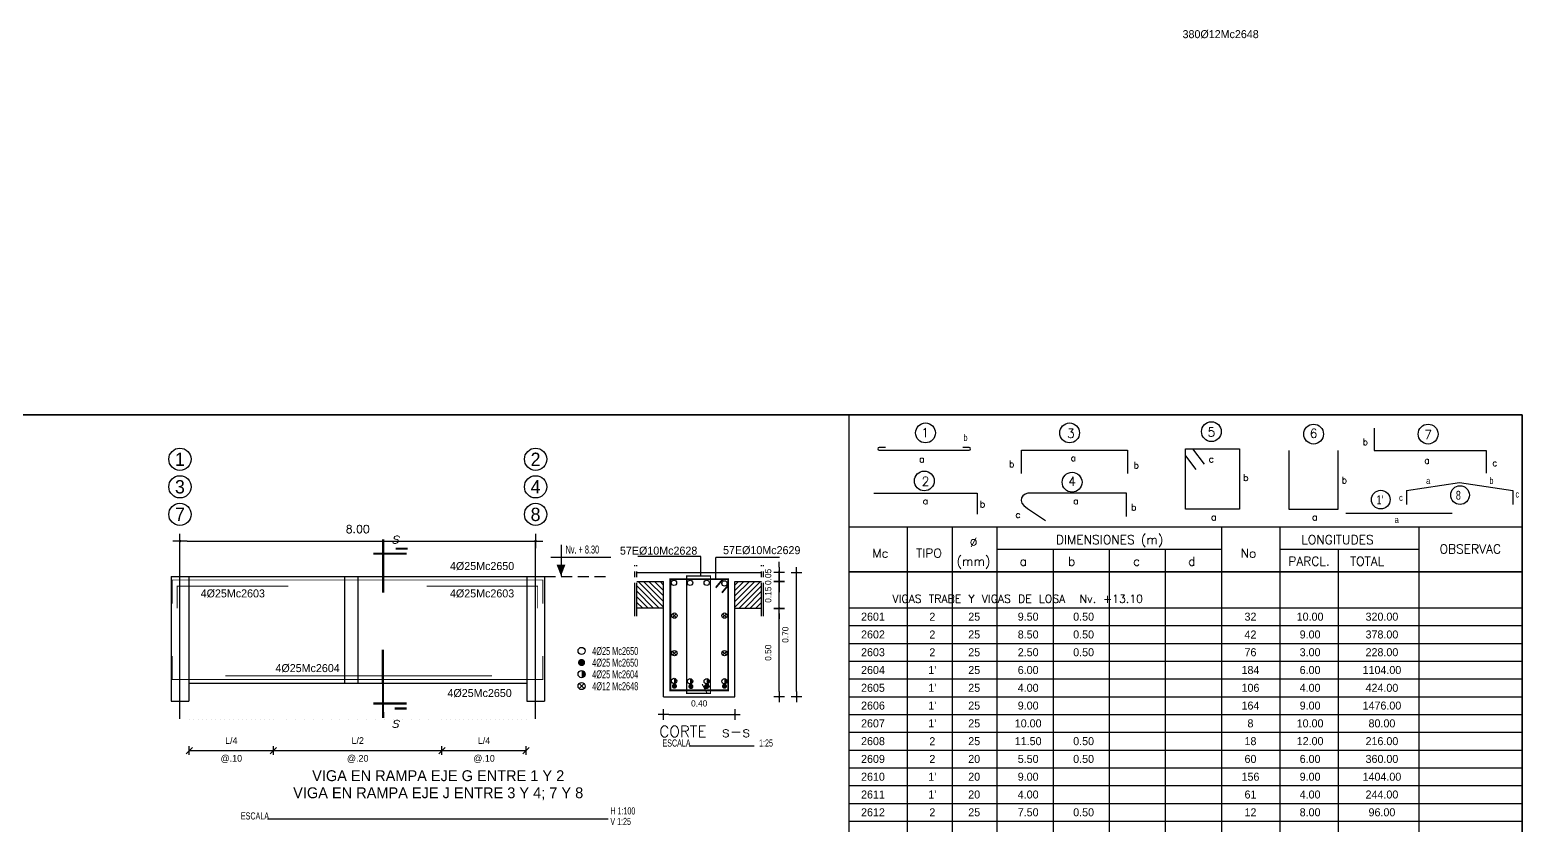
# Model space of a CAD drawing. Extents: x -2 to 140, y 23 to 108.
# Drawn here: x 106.25 to 139.82, y 90.58 to 108.47 of the extents above; entities that cross this region are included whole.
import ezdxf
from ezdxf.enums import TextEntityAlignment as Align

# ---------------------------------------------------------------- set-up
doc = ezdxf.new("R2010")
doc.units = 0
doc.header["$MEASUREMENT"] = 0
doc.linetypes.add('CENTER2', pattern=[1.125, 0.75, -0.125, 0.125, -0.125])
doc.linetypes.add('HIDDEN', pattern=[0.375, 0.25, -0.125])
doc.layers.get('0').update_dxf_attribs({"linetype": 'CONTINUOUS'})
doc.layers.get('DEFPOINTS').update_dxf_attribs({"color": 8, "linetype": 'CONTINUOUS'})
for name, color, linetype in [('ACEROS', 5, 'CONTINUOUS'), ('ACOT', 7, 'CONTINUOUS'), ('COLUMNAS', 2, 'CONTINUOUS'), ('DUCTOS', 7, 'CONTINUOUS'), ('EJES', 1, 'CONTINUOUS'), ('ESTRIBOS', 2, 'CONTINUOUS'), ('HIERROS', 5, 'CONTINUOUS'), ('L1', 5, 'CONTINUOUS'), ('LINEAS', 7, 'CONTINUOUS'), ('PLANILL1', 7, 'CONTINUOUS'), ('VIGAS', 7, 'CONTINUOUS')]:
    doc.layers.add(name, color=color, linetype=linetype)
doc.styles.add('ROMANS', font='ROMANS.shx', dxfattribs={"width": 0.6, "height": 0.18})
doc.styles.add('ROMANT', font='romant')
doc.styles.add('STANDART', font='TXT.SHX', dxfattribs={"height": 0.18})
doc.dimstyles.new('ESCALA25', dxfattribs={"dimscale": 2, "dimtxt": 0.07, "dimasz": 0.06, "dimexe": 0, "dimexo": 0.06, "dimgap": 0.09, "dimtad": 1, "dimlfac": 0.25, "dimzin": 0, "dimtxsty": 'STANDARD', "dimblk": 'DOT', "dimcen": 0.09, "dimse1": 1, "dimse2": 1, "dimclrd": 1, "dimclre": 1, "dimclrt": 2, "dimazin": 3, "dimtfac": 1, "dimtix": 1, "dimtmove": 0, "dimatfit": 3, "dimtvp": 1.428571, "dimtolj": 1, "dimtzin": 0})
doc.dimstyles.new('STYLE100', dxfattribs={"dimscale": 2, "dimtxt": 0.08, "dimasz": 0.08, "dimexe": 0, "dimexo": 0.06, "dimgap": 0.09, "dimtad": 1, "dimzin": 0, "dimtxsty": 'STANDART', "dimblk": 'DOT', "dimcen": 0.09, "dimse1": 1, "dimse2": 1, "dimclrd": 1, "dimclre": 1, "dimclrt": 2, "dimazin": 3, "dimtfac": 1, "dimtix": 1, "dimtmove": 0, "dimatfit": 3, "dimtvp": 1.25, "dimtolj": 1, "dimtzin": 0})

# ---------------------------------------------------------------- blocks, each defined once
blk = doc.blocks.new('DOT')
at = {"color": 0}
for p, q in [((-1, 0), (1, 0)), ((0, 1), (0, -1))]:
    blk.add_line(p, q, dxfattribs=at)
at = {"color": 2, "linetype": 'BYBLOCK', "const_width": 0.1875}
blk.add_lwpolyline([(0.09375, 0, 1), (-0.09375, 0, 1)], format="xyb", close=True, dxfattribs=at)
blk = doc.blocks.new('*D85')
at = {"color": 1, "linetype": 'BYBLOCK'}
blk.add_line((79.148, 28.372), (79.148, 30.932), dxfattribs=at)
at = {"layer": 'DEFPOINTS', "color": 0, "linetype": 'BYBLOCK'}
for p in [(77.759, 31.052), (79.148, 31.052), (77.759, 28.252)]:
    blk.add_point(p, dxfattribs=at)
at = {"color": 1, "linetype": 'BYBLOCK', "xscale": 0.12, "yscale": 0.12, "zscale": 0.12}
for p, rotation in [((79.148, 31.052), 90), ((79.148, 28.252), 270)]:
    blk.add_blockref('DOT', p, dxfattribs=dict(at, rotation=rotation))
at = {"color": 2, "linetype": 'BYBLOCK', "insert": (78.898, 29.652), "char_height": 0.14, "attachment_point": 5, "rotation": 90}
blk.add_mtext('\\A1;0.70', dxfattribs=at)
blk = doc.blocks.new('_DOT')
at = {"color": 0, "linetype": 'BYBLOCK'}
blk.add_line((-0.5, 0), (-1, 0), dxfattribs=at)
at = {"color": 0, "linetype": 'BYBLOCK', "const_width": 0.5}
blk.add_lwpolyline([(-0.25, 0, 1), (0.25, 0, 1)], format="xyb", close=True, dxfattribs=at)
blk = doc.blocks.new('*D83')
at = {"color": 1, "linetype": 'BYBLOCK'}
blk.add_line((78.761, 28.372), (78.761, 30.121), dxfattribs=at)
at = {"layer": 'DEFPOINTS', "color": 0, "linetype": 'BYBLOCK'}
for p in [(77.844, 30.241), (78.761, 30.241), (77.844, 28.252)]:
    blk.add_point(p, dxfattribs=at)
at = {"color": 1, "linetype": 'BYBLOCK', "xscale": 0.12, "yscale": 0.12, "zscale": 0.12}
for p, rotation in [((78.761, 30.241), 90), ((78.761, 28.252), 270)]:
    blk.add_blockref('DOT', p, dxfattribs=dict(at, rotation=rotation))
at = {"color": 2, "linetype": 'BYBLOCK', "insert": (78.511, 29.247), "char_height": 0.14, "attachment_point": 5, "rotation": 90}
blk.add_mtext('\\A1;0.50', dxfattribs=at)
blk = doc.blocks.new('*D86')
at = {"color": 1, "linetype": 'BYBLOCK'}
blk.add_line((76.279, 27.856), (77.639, 27.856), dxfattribs=at)
at = {"layer": 'DEFPOINTS', "color": 0, "linetype": 'BYBLOCK'}
for p in [(76.159, 27.792), (77.759, 27.856), (77.759, 27.792)]:
    blk.add_point(p, dxfattribs=at)
at = {"color": 1, "linetype": 'BYBLOCK', "xscale": 0.12, "yscale": 0.12, "zscale": 0.12, "rotation": 180}
blk.add_blockref('DOT', (76.159, 27.856), dxfattribs=at)
at = {"color": 1, "linetype": 'BYBLOCK', "xscale": 0.12, "yscale": 0.12, "zscale": 0.12}
blk.add_blockref('DOT', (77.759, 27.856), dxfattribs=at)
at = {"color": 2, "linetype": 'BYBLOCK', "insert": (76.959, 28.106), "char_height": 0.14, "attachment_point": 5}
blk.add_mtext('\\A1;0.40', dxfattribs=at)
blk = doc.blocks.new('*X62')
at = {"color": 0}
for p, q in [((24.221, 27.809), (24.797, 28.386)), ((24.221, 27.933), (24.674, 28.386)), ((24.221, 28.057), (24.55, 28.386)), ((24.221, 28.181), (24.426, 28.386)), ((24.221, 28.304), (24.302, 28.386)), ((24.321, 27.786), (24.821, 28.286)), ((24.445, 27.786), (24.821, 28.162)), ((24.568, 27.786), (24.821, 28.038)), ((24.692, 27.786), (24.821, 27.914)), ((24.816, 27.786), (24.821, 27.791))]:
    blk.add_line(p, q, dxfattribs=at)
blk = doc.blocks.new('*D87')
at = {"color": 1, "linetype": 'BYBLOCK'}
for p, q in [((78.761, 31.172), (78.761, 31.292)), ((78.761, 30.852), (78.761, 31.052)), ((78.761, 30.732), (78.761, 30.612))]:
    blk.add_line(p, q, dxfattribs=at)
at = {"layer": 'DEFPOINTS', "color": 0, "linetype": 'BYBLOCK'}
for p in [(78.761, 31.052), (78.761, 31.052), (77.759, 30.852)]:
    blk.add_point(p, dxfattribs=at)
at = {"color": 1, "linetype": 'BYBLOCK', "xscale": 0.12, "yscale": 0.12, "zscale": 0.12}
for p, rotation in [((78.761, 31.052), 270), ((78.761, 30.852), 90)]:
    blk.add_blockref('DOT', p, dxfattribs=dict(at, rotation=rotation))
at = {"color": 2, "linetype": 'BYBLOCK', "insert": (78.511, 30.952), "char_height": 0.14, "attachment_point": 5, "rotation": 90}
blk.add_mtext('\\A1;0.05', dxfattribs=at)
blk = doc.blocks.new('*D84')
at = {"color": 1, "linetype": 'BYBLOCK'}
for p, q in [((78.761, 30.972), (78.761, 31.092)), ((78.761, 30.252), (78.761, 30.852)), ((78.761, 30.132), (78.761, 30.012))]:
    blk.add_line(p, q, dxfattribs=at)
at = {"layer": 'DEFPOINTS', "color": 0, "linetype": 'BYBLOCK'}
for p in [(77.759, 30.852), (78.761, 30.852), (77.759, 30.252)]:
    blk.add_point(p, dxfattribs=at)
at = {"color": 1, "linetype": 'BYBLOCK', "xscale": 0.12, "yscale": 0.12, "zscale": 0.12}
for p, rotation in [((78.761, 30.852), 270), ((78.761, 30.252), 90)]:
    blk.add_blockref('DOT', p, dxfattribs=dict(at, rotation=rotation))
at = {"color": 2, "linetype": 'BYBLOCK', "insert": (78.511, 30.552), "char_height": 0.14, "attachment_point": 5, "rotation": 90}
blk.add_mtext('\\A1;0.15', dxfattribs=at)
blk = doc.blocks.new('*D185')
at = {"color": 1, "linetype": 'BYBLOCK'}
blk.add_line((109.789, 96.972), (117.469, 96.972), dxfattribs=at)
at = {"layer": 'DEFPOINTS', "color": 0, "linetype": 'BYBLOCK'}
for p in [(109.629, 96.972), (117.629, 96.972), (117.629, 96.972)]:
    blk.add_point(p, dxfattribs=at)
at = {"color": 1, "linetype": 'BYBLOCK', "xscale": 0.16, "yscale": 0.16, "zscale": 0.16, "rotation": 180}
blk.add_blockref('DOT', (109.629, 96.972), dxfattribs=at)
at = {"color": 1, "linetype": 'BYBLOCK', "xscale": 0.16, "yscale": 0.16, "zscale": 0.16}
blk.add_blockref('DOT', (117.629, 96.972), dxfattribs=at)
at = {"color": 2, "linetype": 'BYBLOCK', "insert": (113.629, 97.242), "char_height": 0.18, "attachment_point": 5, "style": 'STANDART'}
blk.add_mtext('\\A1;8.00', dxfattribs=at)

msp = doc.modelspace()

# ---------------------------------------------------------------- linework, layer by layer
at = {"color": 6}
for p, q in [((30.163, 99.813), (139.82, 99.813)), ((124.674, 99.812), (124.674, 39.545)), ((124.674, 99.812), (124.674, 48.041)), ((139.82, 99.813), (139.82, 23.269)), ((124.674, 97.288), (139.82, 97.288)), ((124.674, 96.278), (139.82, 96.278))]:
    msp.add_line(p, q, dxfattribs=at)
at = {"color": 7}
for p, q in [((124.674, 95.471), (139.82, 95.471)), ((124.674, 95.071), (139.82, 95.071)), ((124.674, 94.671), (139.82, 94.671)), ((124.674, 94.271), (139.82, 94.271)), ((124.674, 93.871), (139.82, 93.871)), ((124.674, 93.471), (139.82, 93.471)), ((124.674, 93.071), (139.82, 93.071)), ((124.674, 92.671), (139.82, 92.671)), ((124.674, 92.271), (139.82, 92.271)), ((124.674, 91.871), (139.82, 91.871)), ((124.674, 91.471), (139.82, 91.471)), ((124.674, 91.071), (139.82, 91.071)), ((124.674, 90.671), (139.82, 90.671))]:
    msp.add_line(p, q, dxfattribs=at)
for p, q in [((109.768, 92.189), (109.909, 92.331)), ((109.838, 92.16), (109.838, 92.36)), ((111.662, 92.189), (111.804, 92.331)), ((111.733, 92.16), (111.733, 92.36)), ((115.452, 92.189), (115.593, 92.331)), ((115.522, 92.16), (115.522, 92.36)), ((117.346, 92.189), (117.488, 92.331)), ((117.417, 92.16), (117.417, 92.36)), ((109.838, 92.26), (111.733, 92.26)), ((111.733, 92.26), (115.522, 92.26)), ((115.522, 92.26), (117.417, 92.26))]:
    msp.add_line(p, q)
for centre in [(109.629, 98.812), (117.629, 98.812), (109.629, 98.192), (117.629, 98.192), (109.629, 97.572), (117.629, 97.572)]:
    msp.add_circle(centre, 0.25)
at = {"layer": 'ACEROS', "color": 1, "linetype": 'CENTER2', "const_width": 0.05}
for points in [[(114.199, 97.01), (114.199, 95.811)], [(114.199, 92.994), (114.193, 94.526)]]:
    msp.add_lwpolyline(points, dxfattribs=at)
at = {"layer": 'ACEROS', "color": 1, "linetype": 'CONTINUOUS', "const_width": 0.05}
for points in [[(114.731, 96.688), (113.982, 96.688)], [(114.755, 96.8), (114.481, 96.8)], [(114.731, 93.316), (113.982, 93.316)], [(114.731, 93.204), (114.457, 93.204)]]:
    msp.add_lwpolyline(points, dxfattribs=at)
at = {"layer": 'ACEROS', "const_width": 0.02}
for points in [[(109.453, 95.566), (109.453, 96.096), (117.793, 96.096), (117.793, 95.566)], [(112.069, 95.956), (109.569, 95.956), (109.569, 95.456)], [(115.176, 95.956), (117.676, 95.956), (117.676, 95.456)], [(109.453, 94.386), (109.453, 93.856), (117.793, 93.856), (117.793, 94.386)], [(110.651, 93.94), (116.651, 93.94)]]:
    msp.add_lwpolyline(points, dxfattribs=at)
at = {"layer": 'ACEROS', "color": 5, "linetype": 'CONTINUOUS', "const_width": 0.04}
msp.add_lwpolyline([(120.659, 93.615), (120.659, 96.115), (121.959, 96.115), (121.959, 93.615)], close=True, dxfattribs=at)
at = {"layer": 'ACOT', "color": 3}
msp.add_line((135.851, 97.6), (138.245, 97.6), dxfattribs=at)
at = {"layer": 'ACOT'}
for p, q in [((124.674, 97.288), (139.82, 97.288)), ((139.82, 96.278), (124.674, 96.278))]:
    msp.add_line(p, q, dxfattribs=at)
for centre in [(136.639, 97.903), (138.423, 98.006)]:
    msp.add_circle(centre, 0.21, dxfattribs=at)
at = {"layer": 'COLUMNAS', "color": 1, "linetype": 'CONTINUOUS'}
msp.add_solid([(118.103, 96.437), (118.299, 96.437), (118.201, 96.183)], dxfattribs=at)
at = {"layer": 'DEFPOINTS', "color": 0, "linetype": 'BYBLOCK'}
msp.add_point((121.897, 93.465), dxfattribs=at)
at = {"layer": 'DUCTOS', "color": 3, "linetype": 'CONTINUOUS'}
for p, q in [((137.216, 98.111), (138.413, 98.288)), ((137.216, 98.111), (137.216, 97.793)), ((138.413, 98.288), (139.61, 98.111)), ((139.61, 98.111), (139.61, 97.793))]:
    msp.add_line(p, q, dxfattribs=at)
at = {"layer": 'EJES'}
for p, q in [((109.629, 92.972), (109.629, 96.972)), ((117.629, 92.972), (117.629, 96.972))]:
    msp.add_line(p, q, dxfattribs=at)
at = {"layer": 'EJES', "color": 7, "linetype": 'HIDDEN'}
msp.add_line((117.829, 96.172), (119.28, 96.172), dxfattribs=at)
at = {"layer": 'EJES', "color": 7, "linetype": 'CONTINUOUS'}
for p, q in [((121.081, 92.363), (122.549, 92.363)), ((111.6, 90.723), (119.263, 90.723))]:
    msp.add_line(p, q, dxfattribs=at)
at = {"layer": 'EJES', "color": 3, "linetype": 'CONTINUOUS', "const_width": 0.025}
for points in [[(121.488, 93.546), (121.376, 93.756)], [(121.563, 93.661), (121.481, 93.813)]]:
    msp.add_lwpolyline(points, dxfattribs=at)
at = {"layer": 'ESTRIBOS'}
for p, q in [((109.838, 92.96), (109.838, 92.96)), ((109.938, 92.96), (109.938, 92.96)), ((110.038, 92.96), (110.038, 92.96)), ((110.138, 92.96), (110.138, 92.96)), ((110.238, 92.96), (110.238, 92.96)), ((110.338, 92.96), (110.338, 92.96)), ((110.438, 92.96), (110.438, 92.96)), ((110.538, 92.96), (110.538, 92.96)), ((110.638, 92.96), (110.638, 92.96)), ((110.738, 92.96), (110.738, 92.96)), ((110.838, 92.96), (110.838, 92.96)), ((110.938, 92.96), (110.938, 92.96)), ((111.038, 92.96), (111.038, 92.96)), ((111.138, 92.96), (111.138, 92.96)), ((111.238, 92.96), (111.238, 92.96)), ((111.338, 92.96), (111.338, 92.96)), ((111.438, 92.96), (111.438, 92.96)), ((111.538, 92.96), (111.538, 92.96)), ((111.638, 92.96), (111.638, 92.96)), ((111.738, 92.96), (111.738, 92.96)), ((112.028, 92.96), (112.028, 92.96)), ((112.228, 92.96), (112.228, 92.96)), ((112.428, 92.96), (112.428, 92.96)), ((112.628, 92.96), (112.628, 92.96)), ((112.828, 92.96), (112.828, 92.96)), ((113.028, 92.96), (113.028, 92.96)), ((113.228, 92.96), (113.228, 92.96)), ((113.428, 92.96), (113.428, 92.96)), ((113.628, 92.96), (113.628, 92.96)), ((113.828, 92.96), (113.828, 92.96)), ((114.028, 92.96), (114.028, 92.96)), ((114.228, 92.96), (114.228, 92.96)), ((114.428, 92.96), (114.428, 92.96)), ((114.628, 92.96), (114.628, 92.96)), ((114.828, 92.96), (114.828, 92.96)), ((115.028, 92.96), (115.028, 92.96)), ((115.228, 92.96), (115.228, 92.96)), ((115.517, 92.96), (115.517, 92.96)), ((115.617, 92.96), (115.617, 92.96)), ((115.717, 92.96), (115.717, 92.96)), ((115.817, 92.96), (115.817, 92.96)), ((115.917, 92.96), (115.917, 92.96)), ((116.017, 92.96), (116.017, 92.96)), ((116.117, 92.96), (116.117, 92.96)), ((116.217, 92.96), (116.217, 92.96)), ((116.317, 92.96), (116.317, 92.96)), ((116.417, 92.96), (116.417, 92.96)), ((116.517, 92.96), (116.517, 92.96)), ((116.617, 92.96), (116.617, 92.96)), ((116.717, 92.96), (116.717, 92.96)), ((116.817, 92.96), (116.817, 92.96)), ((116.917, 92.96), (116.917, 92.96)), ((117.017, 92.96), (117.017, 92.96)), ((117.117, 92.96), (117.117, 92.96)), ((117.217, 92.96), (117.217, 92.96)), ((117.317, 92.96), (117.317, 92.96)), ((117.417, 92.96), (117.417, 92.96))]:
    msp.add_line(p, q, dxfattribs=at)
at = {"layer": 'L1', "color": 7, "linetype": 'CONTINUOUS'}
for p, q in [((118.201, 96.889), (118.201, 96.183)), ((117.974, 96.609), (119.325, 96.609))]:
    msp.add_line(p, q, dxfattribs=at)
at = {"layer": 'L1', "color": 2, "linetype": 'CONTINUOUS'}
for points, const_width in [([(118.624, 94.239, 1), (118.704, 94.239, 1)], 0.08), ([(120.723, 93.707, 1), (120.78, 93.707, 1)], 0.0576), ([(121.095, 93.7, 1), (121.152, 93.7, 1)], 0.0576), ([(121.446, 93.7, 1), (121.504, 93.7, 1)], 0.0576), ([(121.85, 93.707, 1), (121.907, 93.707, 1)], 0.0576)]:
    msp.add_lwpolyline(points, format="xyb", close=True, dxfattribs=dict(at, const_width=const_width))
for points, const_width in [([(118.664, 93.938, 0.414214), (118.704, 93.978, 0.414214), (118.664, 94.018, 1)], 0.08), ([(120.744, 93.797, 0.414214), (120.773, 93.826, 0.414214), (120.744, 93.854, 1)], 0.0576), ([(121.104, 93.788, 0.414214), (121.133, 93.817, 0.414214), (121.104, 93.846, 1)], 0.0576), ([(121.48, 93.788, 0.414214), (121.509, 93.817, 0.414214), (121.48, 93.846, 1)], 0.0576), ([(121.878, 93.788, 0.414214), (121.907, 93.817, 0.414214), (121.878, 93.846, 1)], 0.0576)]:
    msp.add_lwpolyline(points, format="xyb", dxfattribs=dict(at, const_width=const_width))
at = {"layer": 'L1', "color": 7, "linetype": 'CONTINUOUS'}
for centre in [(120.742, 96.032), (121.104, 96.032), (121.479, 96.032), (121.878, 96.018), (120.751, 95.294), (121.878, 95.294), (120.751, 94.449), (121.878, 94.449), (120.744, 93.826), (121.104, 93.817), (121.48, 93.817), (121.878, 93.817)]:
    msp.add_circle(centre, 0.06, dxfattribs=at)
at = {"layer": 'L1', "color": 8, "linetype": 'CONTINUOUS'}
for centre in [(118.664, 94.501), (118.664, 93.978), (118.664, 93.71)]:
    msp.add_circle(centre, 0.08, dxfattribs=at)
at = {"layer": 'LINEAS'}
for p, q in [((121.348, 96.624), (119.93, 96.624)), ((121.348, 96.186), (121.348, 96.624)), ((121.68, 96.115), (121.68, 96.603)), ((123.116, 96.603), (121.68, 96.603)), ((119.909, 96.265), (122.709, 96.265)), ((119.909, 96.065), (120.509, 96.065)), ((120.509, 95.465), (120.509, 96.065)), ((122.109, 96.065), (122.709, 96.065)), ((122.109, 95.465), (122.109, 96.065)), ((120.509, 95.465), (119.909, 95.465)), ((120.794, 95.252), (120.709, 95.337)), ((120.709, 95.252), (120.794, 95.337)), ((121.836, 95.252), (121.921, 95.337)), ((121.921, 95.252), (121.836, 95.337)), ((122.109, 95.465), (122.709, 95.465)), ((120.794, 94.407), (120.709, 94.491)), ((120.709, 94.407), (120.794, 94.491)), ((121.836, 94.407), (121.921, 94.491)), ((121.921, 94.407), (121.836, 94.491)), ((118.721, 93.767), (118.608, 93.654)), ((118.608, 93.767), (118.721, 93.654)), ((120.509, 93.465), (122.109, 93.465))]:
    msp.add_line(p, q, dxfattribs=at)
at = {"layer": 'LINEAS', "color": 7, "linetype": 'CENTER2'}
for points in [[(119.859, 95.285), (119.859, 96.426)], [(119.909, 95.285), (119.909, 96.426)], [(122.709, 95.285), (122.709, 96.426)], [(122.759, 95.285), (122.759, 96.426)]]:
    msp.add_lwpolyline(points, dxfattribs=at)
at = {"layer": 'LINEAS', "color": 3, "const_width": 0.025}
msp.add_lwpolyline([(121.027, 93.546), (121.027, 96.186), (121.563, 96.186), (121.563, 93.546)], close=True, dxfattribs=at)
at = {"layer": 'LINEAS', "color": 5, "const_width": 0.04}
for points in [[(121.842, 96.115), (121.682, 95.923)], [(121.959, 95.974), (121.82, 95.808)]]:
    msp.add_lwpolyline(points, dxfattribs=at)
at = {"layer": 'LINEAS', "color": 7, "linetype": 'CONTINUOUS'}
for points in [[(120.509, 93.465), (120.509, 95.465)], [(122.109, 93.465), (122.109, 95.465)]]:
    msp.add_lwpolyline(points, dxfattribs=at)
at = {"layer": 'PLANILL1', "color": 6}
for p, q in [((139.82, 99.813), (30.222, 99.813)), ((139.82, 23.214), (139.82, 99.813))]:
    msp.add_line(p, q, dxfattribs=at)
at = {"layer": 'PLANILL1', "color": 3}
for p, q in [((136.488, 99.509), (136.488, 99.005)), ((125.502, 99.078), (125.359, 99.078)), ((127.384, 99.078), (127.242, 99.078)), ((132.247, 99.044), (133.459, 99.044)), ((132.247, 97.692), (132.247, 99.044)), ((132.402, 99.044), (132.67, 98.701)), ((133.459, 99.044), (133.459, 97.692)), ((125.359, 99.016), (126.372, 99.016)), ((126.372, 99.016), (127.384, 99.016)), ((128.562, 98.489), (128.562, 99.016)), ((128.562, 99.016), (130.944, 99.016)), ((130.944, 99.016), (130.944, 98.489)), ((132.247, 98.887), (132.479, 98.58)), ((134.569, 99.005), (134.569, 97.692)), ((135.68, 97.692), (135.68, 99.005)), ((136.488, 99.005), (139.012, 99.005)), ((139.012, 99.005), (139.012, 98.5)), ((125.235, 98.047), (127.564, 98.047)), ((127.564, 98.047), (127.564, 97.577)), ((128.641, 98.028), (128.588, 97.992)), ((128.7, 98.047), (128.641, 98.028)), ((130.917, 98.047), (128.7, 98.047)), ((130.917, 97.521), (130.917, 98.047)), ((128.562, 97.94), (128.554, 97.886)), ((128.554, 97.886), (128.567, 97.826)), ((128.588, 97.992), (128.562, 97.94)), ((128.567, 97.826), (128.609, 97.771)), ((128.609, 97.771), (128.692, 97.707)), ((128.692, 97.707), (129.095, 97.435)), ((133.459, 97.692), (132.247, 97.692)), ((134.569, 97.692), (135.68, 97.692))]:
    msp.add_line(p, q, dxfattribs=at)
at = {"layer": 'PLANILL1', "color": 7}
for p, q in [((125.987, 97.288), (125.987, 48.041)), ((126.997, 97.288), (126.997, 48.041)), ((128.006, 97.288), (128.006, 48.041)), ((133.055, 97.288), (133.055, 48.041)), ((134.367, 97.288), (134.367, 48.041)), ((137.498, 97.288), (137.498, 48.041)), ((133.055, 96.783), (128.006, 96.783)), ((129.269, 96.783), (129.269, 48.041)), ((130.531, 96.783), (130.531, 48.041)), ((131.793, 96.783), (131.793, 48.041)), ((137.498, 96.783), (134.367, 96.783)), ((135.68, 96.783), (135.68, 48.041))]:
    msp.add_line(p, q, dxfattribs=at)
for centre in [(126.4, 99.404), (129.641, 99.404), (132.83, 99.433), (135.129, 99.377), (137.705, 99.377), (126.373, 98.324), (129.697, 98.295)]:
    msp.add_circle(centre, 0.223, dxfattribs=at)
at = {"layer": 'PLANILL1', "color": 3}
for centre, start, end in [((125.361, 99.047), 93.6415, 266.3585), ((127.382, 99.047), 273.6415, 86.3585)]:
    msp.add_arc(centre, 0.0313, start, end, dxfattribs=at)
at = {"layer": 'VIGAS'}
for p, q in [((109.429, 96.172), (109.429, 93.372)), ((109.429, 96.172), (109.829, 96.172)), ((109.829, 96.172), (113.329, 96.172)), ((109.829, 96.172), (109.829, 93.372)), ((113.329, 96.172), (113.329, 93.772)), ((113.329, 96.172), (113.629, 96.172)), ((113.629, 96.172), (113.629, 93.772)), ((113.629, 96.172), (117.429, 96.172)), ((117.429, 96.172), (117.429, 93.372)), ((117.429, 96.172), (117.829, 96.172)), ((117.829, 96.172), (117.829, 93.372)), ((109.829, 93.772), (113.329, 93.772)), ((113.329, 93.772), (113.629, 93.772)), ((113.629, 93.772), (117.429, 93.772)), ((109.429, 93.372), (109.829, 93.372)), ((117.429, 93.372), (117.829, 93.372))]:
    msp.add_line(p, q, dxfattribs=at)

# ---------------------------------------------------------------- block references
at = {"layer": 'LINEAS', "xscale": -1}
msp.add_blockref('*X62', (144.73, 67.679), dxfattribs=at)
at = {"layer": 'LINEAS'}
msp.add_blockref('*X62', (97.888, 67.679), dxfattribs=at)

# ---------------------------------------------------------------- texts
for s, height, p in [('380%%c12Mc2648', 0.18, (133.038, 108.283)), ('57E%%c10Mc2628', 0.18, (120.397, 96.666)), ('57E%%c10Mc2629', 0.18, (122.716, 96.677)), ('4%%c25Mc2650', 0.18, (116.426, 96.32)), ('4%%c25Mc2603', 0.18, (110.819, 95.704)), ('4%%c25Mc2603', 0.18, (116.426, 95.704)), ('4%%c25Mc2604', 0.18, (112.501, 94.024)), ('4%%c25Mc2650', 0.18, (116.37, 93.464)), ('L/4', 0.15, (110.786, 92.41)), ('L/2', 0.15, (113.628, 92.41)), ('L/4', 0.15, (116.47, 92.41)), ('@.10', 0.15, (110.786, 92.01)), ('@.20', 0.15, (113.628, 92.01)), ('@.10', 0.15, (116.47, 92.01))]:
    msp.add_text(s, height=height).set_placement(p, align=Align.CENTER)
at = {"color": 7, "width": 0.75}
for s, p in [('b', (127.254, 99.222)), ('a', (137.66, 98.255)), ('b', (139.084, 98.255)), ('c', (139.67, 97.951)), ('c', (137.052, 97.872)), ('a', (136.953, 97.377))]:
    msp.add_text(s, height=0.15, dxfattribs=at).set_placement(p)
for s, height, p in [('1', 0.3, (109.629, 98.812)), ('2', 0.3, (117.629, 98.812)), ('3', 0.3, (109.629, 98.192)), ('4', 0.3, (117.629, 98.192)), ('7', 0.3, (109.629, 97.572)), ('8', 0.3, (117.629, 97.572)), ('VIGA EN RAMPA EJE G ENTRE 1 Y 2', 0.24456, (115.439, 91.694)), ('VIGA EN RAMPA EJE J ENTRE 3 Y 4; 7 Y 8', 0.24456, (115.439, 91.289))]:
    msp.add_text(s, height=height).set_placement(p, align=Align.MIDDLE)
at = {"color": 3, "width": 0.75}
for s, p in [('8', (138.329, 97.902)), ("1'", (136.545, 97.799))]:
    msp.add_text(s, height=0.2, dxfattribs=at).set_placement(p)
at = {"width": 0.6}
for s, p in [('4%%c25 Mc2650', (118.903, 94.408)), ('4%%c25 Mc2650', (118.903, 94.146)), ('4%%c25 Mc2604', (118.903, 93.884)), ('4%%c12 Mc2648', (118.903, 93.617))]:
    msp.add_text(s, height=0.18, dxfattribs=at).set_placement(p)
at = {"layer": 'DUCTOS', "color": 2, "linetype": 'CONTINUOUS', "style": 'STANDART'}
msp.add_text('VIGAS TRABE Y VIGAS DE LOSA  Nv. +13.10', height=0.18, dxfattribs=at).set_placement((128.474, 95.673), align=Align.MIDDLE)
at = {"layer": 'DUCTOS', "color": 2, "linetype": 'CONTINUOUS'}
for s, p in [('2601', (125.218, 95.271)), ('2', (126.553, 95.271)), ('25', (127.495, 95.271)), ('9.50', (128.709, 95.271)), ('0.50', (129.956, 95.271)), ('32', (133.709, 95.271)), ('10.00', (135.05, 95.271)), ('320.00', (136.666, 95.271)), ('2602', (125.218, 94.871)), ('2', (126.553, 94.871)), ('25', (127.495, 94.871)), ('8.50', (128.709, 94.871)), ('0.50', (129.956, 94.871)), ('42', (133.709, 94.871)), ('9.00', (135.05, 94.871)), ('378.00', (136.666, 94.871)), ('2603', (125.218, 94.471)), ('2', (126.553, 94.471)), ('25', (127.495, 94.471)), ('2.50', (128.709, 94.471)), ('0.50', (129.956, 94.471)), ('76', (133.709, 94.471)), ('3.00', (135.05, 94.471)), ('228.00', (136.666, 94.471)), ('2604', (125.218, 94.071)), ("1'", (126.553, 94.071)), ('25', (127.495, 94.071)), ('6.00', (128.709, 94.071)), ('184', (133.709, 94.071)), ('6.00', (135.05, 94.071)), ('1104.00', (136.666, 94.071)), ('2605', (125.218, 93.671)), ("1'", (126.553, 93.671)), ('25', (127.495, 93.671)), ('4.00', (128.709, 93.671)), ('106', (133.709, 93.671)), ('4.00', (135.05, 93.671)), ('424.00', (136.666, 93.671)), ('2606', (125.218, 93.271)), ("1'", (126.553, 93.271)), ('25', (127.495, 93.271)), ('9.00', (128.709, 93.271)), ('164', (133.709, 93.271)), ('9.00', (135.05, 93.271)), ('1476.00', (136.666, 93.271)), ('2607', (125.218, 92.871)), ("1'", (126.553, 92.871)), ('25', (127.495, 92.871)), ('10.00', (128.709, 92.871)), ('8', (133.709, 92.871)), ('10.00', (135.05, 92.871)), ('80.00', (136.666, 92.871)), ('2608', (125.218, 92.471)), ('2', (126.553, 92.471)), ('25', (127.495, 92.471)), ('11.50', (128.709, 92.471)), ('0.50', (129.956, 92.471)), ('18', (133.709, 92.471)), ('12.00', (135.05, 92.471)), ('216.00', (136.666, 92.471)), ('2609', (125.218, 92.071)), ('2', (126.553, 92.071)), ('20', (127.495, 92.071)), ('5.50', (128.709, 92.071)), ('0.50', (129.956, 92.071)), ('60', (133.709, 92.071)), ('6.00', (135.05, 92.071)), ('360.00', (136.666, 92.071)), ('2610', (125.218, 91.671)), ("1'", (126.553, 91.671)), ('20', (127.495, 91.671)), ('9.00', (128.709, 91.671)), ('156', (133.709, 91.671)), ('9.00', (135.05, 91.671)), ('1404.00', (136.666, 91.671)), ('2611', (125.218, 91.271)), ("1'", (126.553, 91.271)), ('20', (127.495, 91.271)), ('4.00', (128.709, 91.271)), ('61', (133.709, 91.271)), ('4.00', (135.05, 91.271)), ('244.00', (136.666, 91.271)), ('2612', (125.218, 90.871)), ('2', (126.553, 90.871)), ('25', (127.495, 90.871)), ('7.50', (128.709, 90.871)), ('0.50', (129.956, 90.871)), ('12', (133.709, 90.871)), ('8.00', (135.05, 90.871)), ('96.00', (136.666, 90.871))]:
    msp.add_text(s, height=0.18, dxfattribs=at).set_placement(p, align=Align.MIDDLE)
at = {"layer": 'HIERROS', "color": 6, "style": 'ROMANT', "oblique": 17}
for p in [(114.376, 96.92), (114.376, 92.776)]:
    msp.add_text('s', height=0.25, dxfattribs=at).set_placement(p)
at = {"layer": 'HIERROS', "color": 2, "width": 0.6}
for s, height, p in [('Nv. + 8.30', 0.18, (118.303, 96.691)), ('ESCALA', 0.16, (120.483, 92.349)), ('1:25', 0.16, (122.656, 92.349)), ('H 1:100', 0.16, (119.311, 90.822)), ('ESCALA', 0.16, (111.001, 90.709)), ('V 1:25', 0.16, (119.311, 90.586))]:
    msp.add_text(s, height=height, dxfattribs=at).set_placement(p)
at = {"layer": 'HIERROS', "color": 6, "style": 'ROMANT'}
msp.add_text('CORTE  s-s', height=0.25, dxfattribs=at).set_placement((120.413, 92.564))
at = {"layer": 'PLANILL1', "color": 3, "style": 'ROMANS'}
for s, height, p in [('1', 0.202, (126.391, 99.307)), ('3', 0.202, (129.67, 99.294)), ('5', 0.202, (132.83, 99.321)), ('6', 0.202, (135.129, 99.294)), ('7', 0.202, (137.705, 99.265)), ('2', 0.202, (126.4, 98.213)), ('4', 0.202, (129.697, 98.213)), ('%%C', 0.2019, (127.48, 96.84)), ('DIMENSIONES (m)', 0.20194, (130.54, 96.901)), ('LONGITUDES', 0.2019, (135.665, 96.901)), ('Mc', 0.2019, (125.386, 96.598)), ('TIPO', 0.2019, (126.477, 96.598)), ('No', 0.2019, (133.663, 96.598)), ('OBSERVAC', 0.2019, (138.654, 96.693)), ('(mm)', 0.2019, (127.479, 96.416)), ('a', 0.202, (128.599, 96.416)), ('b', 0.202, (129.687, 96.416)), ('c', 0.202, (131.147, 96.416)), ('d', 0.202, (132.389, 96.416)), ('PARCL.', 0.2019, (135.027, 96.416)), ('TOTAL', 0.2019, (136.332, 96.416))]:
    msp.add_text(s, height=height, dxfattribs=at).set_placement(p, align=Align.CENTER)
at = {"layer": 'PLANILL1', "color": 7, "style": 'ROMANS'}
for s, p in [('b', (136.294, 99.127)), ('a', (126.318, 98.739)), ('b', (128.339, 98.63)), ('a', (129.726, 98.768)), ('b', (131.14, 98.601)), ('c', (132.83, 98.739)), ('a', (137.678, 98.712)), ('c', (139.204, 98.656)), ('b', (133.604, 98.324)), ('b', (135.822, 98.268)), ('a', (126.4, 97.798)), ('b', (127.682, 97.729)), ('a', (129.782, 97.798)), ('b', (131.084, 97.659)), ('c', (128.479, 97.492)), ('a', (132.885, 97.437)), ('a', (135.156, 97.437))]:
    msp.add_text(s, height=0.151, dxfattribs=at).set_placement(p, align=Align.CENTER)

# ---------------------------------------------------------------- dimensions: what is measured, and where the dimension line sits
dim = msp.add_linear_dim(base=(117.629, 96.972), p1=(109.629, 96.972), p2=(117.629, 96.972), dimstyle='STYLE100')
dim.commit()
dim.dimension.update_dxf_attribs({"geometry": '*D185', "text_midpoint": (113.629, 97.242)})
at = {"layer": 'LINEAS'}
for base, p1, p2, picture, middle in [((123.111, 96.265), (122.109, 96.065), (123.111, 96.265), '*D87', (122.861, 96.165)), ((123.498, 96.265), (122.109, 93.465), (122.109, 96.265), '*D85', (123.248, 94.865)), ((123.111, 96.065), (122.109, 95.465), (122.109, 96.065), '*D84', (122.861, 95.765)), ((123.111, 95.454), (122.194, 93.465), (122.194, 95.454), '*D83', (122.861, 94.46))]:
    dim = msp.add_linear_dim(base=base, p1=p1, p2=p2, angle=90, dimstyle='ESCALA25', dxfattribs=at)
    dim.commit()
    dim.dimension.update_dxf_attribs({"geometry": picture, "text_midpoint": middle, "insert": (44.35, 65.213)})
dim = msp.add_linear_dim(base=(122.109, 93.069), p1=(120.509, 93.005), p2=(122.109, 93.005), dimstyle='ESCALA25', dxfattribs=at)
dim.commit()
dim.dimension.update_dxf_attribs({"geometry": '*D86', "text_midpoint": (121.309, 93.319), "insert": (44.35, 65.213)})

doc.saveas('drawing.dxf')
